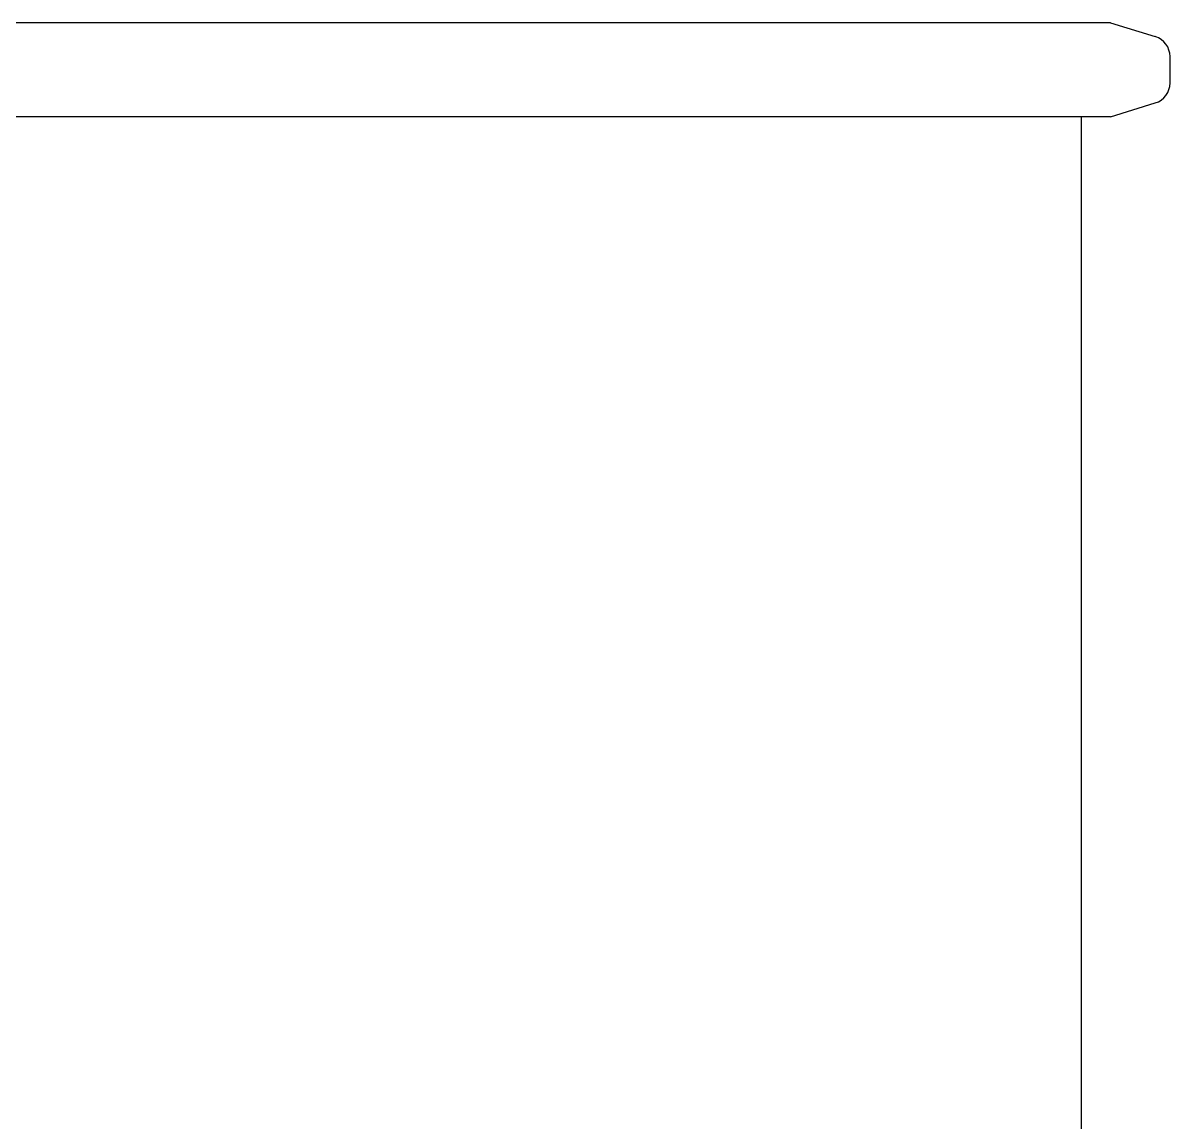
# Model space of a CAD drawing. Header units: millimetres. Extents: x 7589 to 12925, y 625 to 5429.
# Drawn here: x 12245.5 to 12465.2, y 3407.1 to 3617.5 of the extents above; entities that cross this region are included whole.
import ezdxf

# ---------------------------------------------------------------- set-up
doc = ezdxf.new("R2010")
doc.units = ezdxf.units.MM
doc.header["$LTSCALE"] = 307.34
doc.layers.get('0').update_dxf_attribs({"linetype": 'CONTINUOUS'})

msp = doc.modelspace()

# ---------------------------------------------------------------- linework, layer by layer
at = {"color": 0, "linetype": 'Continuous'}
for p, q in [((12453.74687, 3617.46186), (11804.2292, 3617.46186)), ((12453.74687, 3617.46186), (11804.2292, 3617.46186)), ((12453.74687, 3617.46186), (12462.33162, 3614.83724)), ((12453.74687, 3617.46186), (12462.33162, 3614.83724)), ((12465.16213, 3605.97186), (12465.16213, 3611.01202)), ((12465.16213, 3605.97186), (12465.16213, 3611.01202)), ((12453.74687, 3599.52202), (12462.33162, 3602.14664)), ((12453.74687, 3599.52202), (12462.33162, 3602.14664)), ((12453.74687, 3599.52202), (11803.66322, 3599.52202)), ((12453.74687, 3599.52202), (11803.66322, 3599.52202)), ((12448.16213, 3599.52202), (12448.16213, 3447.10144)), ((12448.16213, 3407.10144), (12448.16213, 3163.46186))]:
    msp.add_line(p, q, dxfattribs=at)
at = {"color": 0}
msp.add_line((12448.16213, 3447.10144), (12448.16213, 3407.10144), dxfattribs=at)
at = {"color": 0, "linetype": 'Continuous'}
for centre, start, end in [((12461.16213, 3611.01202), 0, 73), ((12461.16213, 3611.01202), 0, 73), ((12461.16213, 3605.97186), 287, 0), ((12461.16213, 3605.97186), 287, 0)]:
    msp.add_arc(centre, 4, start, end, dxfattribs=at)

doc.saveas('drawing.dxf')
